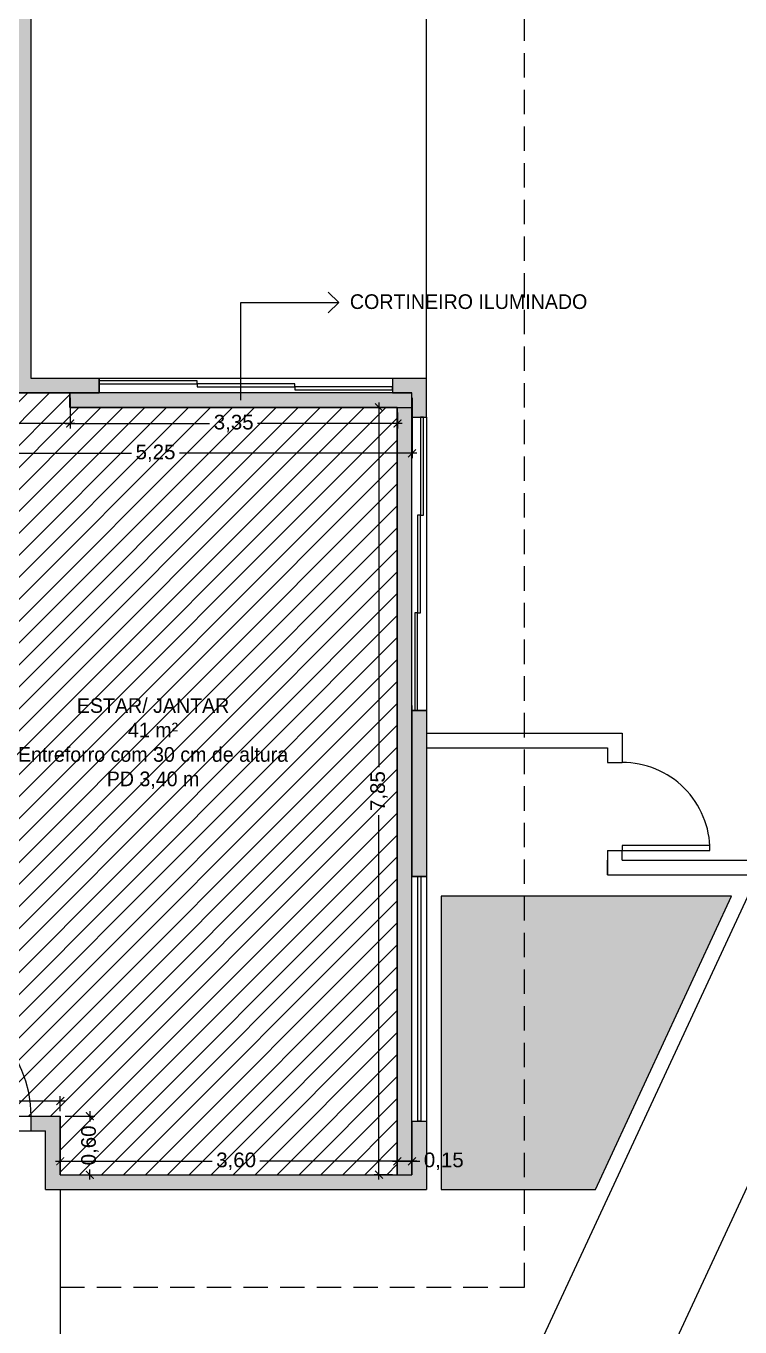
# Model space of a CAD drawing. Header units: metres. Extents: x 2690 to 3939, y 743 to 1123.
# Drawn here: x 3836.24 to 3843.55, y 778.13 to 791.44 of the extents above; entities that cross this region are included whole.
import ezdxf

# ---------------------------------------------------------------- set-up
doc = ezdxf.new("R2010")
doc.units = ezdxf.units.M
doc.header["$PDMODE"] = 35
doc.linetypes.add('CYPELINEA', pattern=[0])
doc.linetypes.add('HIDDEN', pattern=[0.375, 0.25, -0.125])
for name, color, linetype in [('000 - Cota', 8, 'Continuous'), ('001', 1, 'Continuous'), ('01', 1, 'Continuous'), ('02', 2, 'Continuous'), ('03', 3, 'Continuous'), ('04', 4, 'Continuous'), ('1MOBILIÁRIOS', 1, 'Continuous'), ('_a const_hum', 253, 'Continuous'), ('A CONSTRUIR', 10, 'Continuous'), ('ABERTURA', 2, 'Continuous'), ('ARQ-MOB', 1, 'Continuous'), ('caixilho', 2, 'Continuous'), ('TEXTOS', 3, 'CYPELINEA')]:
    doc.layers.add(name, color=color, linetype=linetype)
doc.layers.add('ALVENARIA', color=4, linetype='Continuous', lineweight=18)
doc.layers.add('ARQHATCH', color=8, linetype='Continuous', lineweight=0)
doc.styles.add('ARIAL', font='arial.ttf')
doc.styles.add('ESCALA 1-100', font='GOTHIC.TTF', dxfattribs={"height": 0.15})
doc.dimstyles.new('SALVADOR 1-100 LC', dxfattribs={"dimtxt": 0.15, "dimasz": 0.08, "dimexe": 0.05, "dimexo": 0.05, "dimgap": 0.05, "dimtad": 0, "dimzin": 0, "dimtxsty": 'ARIAL', "dimblk": 'ARCHTICK', "dimcen": 0, "dimdle": 0.05, "dimclrd": 252, "dimclre": 252, "dimclrt": 2, "dimadec": 0, "dimazin": 0, "dimtfac": 1, "dimtofl": 0, "dimtmove": 0, "dimatfit": 3, "dimldrblk": 'OPEN30', "dimfxl": 0, "dimtolj": 1, "dimtzin": 0, "dimlwd": 25, "dimlwe": 25, "dimarcsym": 0})

# ---------------------------------------------------------------- blocks, each defined once
blk = doc.blocks.new('*U6')
at = {"layer": '02'}
for p, q in [((0, 0), (0, 1)), ((0, 1), (0.05, 1)), ((0.05, 1), (0.05, 0)), ((0.05, 0), (0, 0))]:
    blk.add_line(p, q, dxfattribs=at)
at = {"layer": '02', "ltscale": 0.05}
blk.add_arc((0, 0), 1, 0, 90, dxfattribs=at)
blk = doc.blocks.new('*U3')
at = {"layer": '02'}
for p, q in [((-0.05, 0.9), (-0.05, 0)), ((0, 0.9), (-0.05, 0.9)), ((0, 0), (0, 0.9)), ((-0.05, 0), (0, 0))]:
    blk.add_line(p, q, dxfattribs=at)
at = {"layer": '02', "ltscale": 0.05}
blk.add_arc((0, 0), 0.9, 90, 180, dxfattribs=at)
blk = doc.blocks.new('_ArchTick')
at = {"color": 0, "linetype": 'ByBlock', "const_width": 0.15}
blk.add_lwpolyline([(-0.5, -0.5), (0.5, 0.5)], dxfattribs=at)
blk = doc.blocks.new('*D590')
at = {"layer": '001', "color": 252, "linetype": 'Continuous', "lineweight": 25, "transparency": 16777216}
for p, q in [((3839.853, 787.586), (3839.853, 783.855)), ((3839.991, 787.536), (3839.803, 787.536)), ((3839.853, 779.636), (3839.853, 783.366)), ((3839.991, 779.686), (3839.803, 779.686))]:
    blk.add_line(p, q, dxfattribs=at)
at = {"layer": 'DEFPOINTS', "color": 0, "transparency": 16777216}
for p in [(3840.041, 787.536), (3839.853, 779.686), (3840.041, 779.686)]:
    blk.add_point(p, dxfattribs=at)
at = {"layer": '001', "color": 252, "lineweight": 25, "transparency": 16777216, "xscale": 0.08, "yscale": 0.08, "zscale": 0.08}
for p, rotation in [((3839.853, 787.536), 90), ((3839.853, 779.686), 270)]:
    blk.add_blockref('_ArchTick', p, dxfattribs=dict(at, rotation=rotation))
at = {"layer": '001', "color": 2, "transparency": 16777216, "insert": (3839.853, 783.611), "char_height": 0.15, "attachment_point": 5, "rotation": 90, "style": 'ARIAL'}
blk.add_mtext('\\A1;7,85', dxfattribs=at)
blk = doc.blocks.new('_Open30')
at = {"color": 0, "linetype": 'ByBlock', "lineweight": -2}
for p, q in [((-1, 0.27), (0, 0)), ((0, 0), (-1, -0.27)), ((0, 0), (-1, 0))]:
    blk.add_line(p, q, dxfattribs=at)
blk = doc.blocks.new('*D591')
at = {"layer": '001', "color": 252, "linetype": 'Continuous', "lineweight": 25, "transparency": 16777216}
for p, q in [((3836.691, 787.486), (3836.691, 787.322)), ((3840.041, 787.486), (3840.041, 787.322)), ((3836.641, 787.372), (3838.12, 787.372)), ((3840.091, 787.372), (3838.611, 787.372))]:
    blk.add_line(p, q, dxfattribs=at)
at = {"layer": 'DEFPOINTS', "color": 0, "transparency": 16777216}
for p in [(3836.691, 787.536), (3840.041, 787.536), (3840.041, 787.372)]:
    blk.add_point(p, dxfattribs=at)
at = {"layer": '001', "color": 252, "lineweight": 25, "transparency": 16777216, "xscale": 0.08, "yscale": 0.08, "zscale": 0.08, "rotation": 180}
blk.add_blockref('_ArchTick', (3836.691, 787.372), dxfattribs=at)
at = {"layer": '001', "color": 252, "lineweight": 25, "transparency": 16777216, "xscale": 0.08, "yscale": 0.08, "zscale": 0.08}
blk.add_blockref('_ArchTick', (3840.041, 787.372), dxfattribs=at)
at = {"layer": '001', "color": 2, "transparency": 16777216, "insert": (3838.366, 787.372), "char_height": 0.15, "attachment_point": 5, "style": 'ARIAL'}
blk.add_mtext('\\A1;3,35', dxfattribs=at)
blk = doc.blocks.new('*D592')
at = {"layer": '001', "color": 252, "linetype": 'Continuous', "lineweight": 25, "transparency": 16777216}
for p, q in [((3834.941, 787.636), (3834.941, 787.322)), ((3836.691, 787.636), (3836.691, 787.322)), ((3834.891, 787.372), (3835.577, 787.372)), ((3836.741, 787.372), (3836.054, 787.372))]:
    blk.add_line(p, q, dxfattribs=at)
at = {"layer": 'DEFPOINTS', "color": 0, "transparency": 16777216}
for p in [(3834.941, 787.686), (3836.691, 787.686), (3836.691, 787.372)]:
    blk.add_point(p, dxfattribs=at)
at = {"layer": '001', "color": 252, "lineweight": 25, "transparency": 16777216, "xscale": 0.08, "yscale": 0.08, "zscale": 0.08, "rotation": 180}
blk.add_blockref('_ArchTick', (3834.941, 787.372), dxfattribs=at)
at = {"layer": '001', "color": 252, "lineweight": 25, "transparency": 16777216, "xscale": 0.08, "yscale": 0.08, "zscale": 0.08}
blk.add_blockref('_ArchTick', (3836.691, 787.372), dxfattribs=at)
at = {"layer": '001', "color": 2, "transparency": 16777216, "insert": (3835.816, 787.372), "char_height": 0.15, "attachment_point": 5, "style": 'ARIAL'}
blk.add_mtext('\\A1;1,75', dxfattribs=at)
blk = doc.blocks.new('*D593')
at = {"layer": '001', "color": 252, "linetype": 'Continuous', "lineweight": 25, "transparency": 16777216}
for p, q in [((3834.941, 787.636), (3834.941, 787.017)), ((3840.191, 787.636), (3840.191, 787.017)), ((3834.891, 787.067), (3837.32, 787.067)), ((3840.241, 787.067), (3837.811, 787.067))]:
    blk.add_line(p, q, dxfattribs=at)
at = {"layer": 'DEFPOINTS', "color": 0, "transparency": 16777216}
for p in [(3834.941, 787.686), (3840.191, 787.686), (3840.191, 787.067)]:
    blk.add_point(p, dxfattribs=at)
at = {"layer": '001', "color": 252, "lineweight": 25, "transparency": 16777216, "xscale": 0.08, "yscale": 0.08, "zscale": 0.08, "rotation": 180}
blk.add_blockref('_ArchTick', (3834.941, 787.067), dxfattribs=at)
at = {"layer": '001', "color": 252, "lineweight": 25, "transparency": 16777216, "xscale": 0.08, "yscale": 0.08, "zscale": 0.08}
blk.add_blockref('_ArchTick', (3840.191, 787.067), dxfattribs=at)
at = {"layer": '001', "color": 2, "transparency": 16777216, "insert": (3837.566, 787.067), "char_height": 0.15, "attachment_point": 5, "style": 'ARIAL'}
blk.add_mtext('\\A1;5,25', dxfattribs=at)
blk = doc.blocks.new('*D595')
at = {"layer": '001', "color": 252, "linetype": 'Continuous', "lineweight": 25, "transparency": 16777216}
for p, q in [((3834.891, 780.44), (3835.527, 780.44)), ((3834.941, 780.336), (3834.941, 780.49)), ((3836.641, 780.44), (3836.004, 780.44)), ((3836.591, 780.336), (3836.591, 780.49))]:
    blk.add_line(p, q, dxfattribs=at)
at = {"layer": 'DEFPOINTS', "color": 0, "transparency": 16777216}
for p in [(3836.591, 780.44), (3834.941, 780.286), (3836.591, 780.286)]:
    blk.add_point(p, dxfattribs=at)
at = {"layer": '001', "color": 252, "lineweight": 25, "transparency": 16777216, "xscale": 0.08, "yscale": 0.08, "zscale": 0.08, "rotation": 180}
blk.add_blockref('_ArchTick', (3834.941, 780.44), dxfattribs=at)
at = {"layer": '001', "color": 252, "lineweight": 25, "transparency": 16777216, "xscale": 0.08, "yscale": 0.08, "zscale": 0.08}
blk.add_blockref('_ArchTick', (3836.591, 780.44), dxfattribs=at)
at = {"layer": '001', "color": 2, "transparency": 16777216, "insert": (3835.766, 780.44), "char_height": 0.15, "attachment_point": 5, "style": 'ARIAL'}
blk.add_mtext('\\A1;1,65', dxfattribs=at)
blk = doc.blocks.new('*D596')
at = {"layer": '001', "color": 252, "linetype": 'Continuous', "lineweight": 25, "transparency": 16777216}
for p, q in [((3836.641, 780.286), (3836.944, 780.286)), ((3836.894, 780.336), (3836.894, 780.23)), ((3836.894, 779.636), (3836.894, 779.741)), ((3836.641, 779.686), (3836.944, 779.686))]:
    blk.add_line(p, q, dxfattribs=at)
at = {"layer": 'DEFPOINTS', "color": 0, "transparency": 16777216}
for p in [(3836.591, 780.286), (3836.591, 779.686), (3836.894, 779.686)]:
    blk.add_point(p, dxfattribs=at)
at = {"layer": '001', "color": 252, "lineweight": 25, "transparency": 16777216, "xscale": 0.08, "yscale": 0.08, "zscale": 0.08}
for p, rotation in [((3836.894, 780.286), 90), ((3836.894, 779.686), 270)]:
    blk.add_blockref('_ArchTick', p, dxfattribs=dict(at, rotation=rotation))
at = {"layer": '001', "color": 2, "transparency": 16777216, "insert": (3836.894, 779.986), "char_height": 0.15, "attachment_point": 5, "rotation": 90, "style": 'ARIAL'}
blk.add_mtext('\\A1;0,60', dxfattribs=at)
blk = doc.blocks.new('*D597')
at = {"layer": '001', "color": 252, "linetype": 'Continuous', "lineweight": 25, "transparency": 16777216}
for p, q in [((3836.591, 779.736), (3836.591, 779.874)), ((3840.191, 779.736), (3840.191, 779.874)), ((3836.541, 779.824), (3838.146, 779.824)), ((3840.241, 779.824), (3838.635, 779.824))]:
    blk.add_line(p, q, dxfattribs=at)
at = {"layer": 'DEFPOINTS', "color": 0, "transparency": 16777216}
for p in [(3840.191, 779.824), (3836.591, 779.686), (3840.191, 779.686)]:
    blk.add_point(p, dxfattribs=at)
at = {"layer": '001', "color": 252, "lineweight": 25, "transparency": 16777216, "xscale": 0.08, "yscale": 0.08, "zscale": 0.08, "rotation": 180}
blk.add_blockref('_ArchTick', (3836.591, 779.824), dxfattribs=at)
at = {"layer": '001', "color": 252, "lineweight": 25, "transparency": 16777216, "xscale": 0.08, "yscale": 0.08, "zscale": 0.08}
blk.add_blockref('_ArchTick', (3840.191, 779.824), dxfattribs=at)
at = {"layer": '001', "color": 2, "transparency": 16777216, "insert": (3838.391, 779.824), "char_height": 0.15, "attachment_point": 5, "style": 'ARIAL'}
blk.add_mtext('\\A1;3,60', dxfattribs=at)
blk = doc.blocks.new('*D598')
at = {"layer": '001', "color": 252, "linetype": 'Continuous', "lineweight": 25, "transparency": 16777216}
for p, q in [((3840.041, 779.736), (3840.041, 779.874)), ((3840.191, 779.736), (3840.191, 779.874)), ((3839.991, 779.824), (3840.191, 779.824)), ((3840.191, 779.824), (3840.271, 779.824))]:
    blk.add_line(p, q, dxfattribs=at)
at = {"layer": 'DEFPOINTS', "color": 0, "transparency": 16777216}
for p in [(3840.191, 779.824), (3840.041, 779.686), (3840.191, 779.686)]:
    blk.add_point(p, dxfattribs=at)
at = {"layer": '001', "color": 252, "lineweight": 25, "transparency": 16777216, "xscale": 0.08, "yscale": 0.08, "zscale": 0.08, "rotation": 180}
blk.add_blockref('_ArchTick', (3840.041, 779.824), dxfattribs=at)
at = {"layer": '001', "color": 252, "lineweight": 25, "transparency": 16777216, "xscale": 0.08, "yscale": 0.08, "zscale": 0.08}
blk.add_blockref('_ArchTick', (3840.191, 779.824), dxfattribs=at)
at = {"layer": '001', "color": 2, "transparency": 16777216, "insert": (3840.516, 779.824), "char_height": 0.15, "attachment_point": 5, "style": 'ARIAL'}
blk.add_mtext('\\A1;0,15', dxfattribs=at)

msp = doc.modelspace()

# ---------------------------------------------------------------- hatches: boundary and pattern name
at = {"layer": '001', "true_color": 0xc7c8ca}
h = msp.add_hatch(dxfattribs=at)
h.set_pattern_fill('ANSI31', color=9, scale=0.05)
h.paths.add_polyline_path([(3839.4406, 799.8857), (3834.9406, 799.8857), (3834.9406, 796.3857), (3835.0906, 796.3857), (3835.0906, 797.2857), (3835.1406, 797.2857), (3835.1406, 797.2843, -0.3980255), (3835.9906, 796.3857), (3839.4406, 796.3857)])
h.paths.add_polyline_path([(3835.1406, 797.2843), (3835.1406, 796.3857), (3835.9906, 796.3857, 0.3980255)], flags=17)
h.paths.add_polyline_path([(3834.7906, 799.8857), (3831.2906, 799.8857), (3831.2906, 796.3857), (3834.7906, 796.3857)])
h.paths.add_polyline_path([(3831.3294, 797.1382), (3831.2994, 797.1382), (3831.2994, 798.0352), (3831.3294, 798.0352)], flags=16)
h.paths.add_polyline_path([(3834.7906, 796.2357), (3830.6906, 796.2357), (3830.6906, 793.2357), (3834.7906, 793.2357), (3834.7906, 793.3357), (3833.9906, 793.3357), (3833.9906, 793.3857), (3833.9921, 793.3857, -0.3960122), (3834.7906, 794.1357)])
h.paths.add_polyline_path([(3839.5906, 796.2357), (3836.2906, 796.2357), (3836.2906, 794.9357, -0.3960122), (3837.089, 794.1857), (3837.0906, 794.1857), (3837.0906, 794.1357), (3836.2906, 794.1357), (3836.2906, 794.0357), (3839.5906, 794.0357)])
h.paths.add_polyline_path([(3836.2906, 794.9357), (3836.2906, 794.1857), (3837.089, 794.1857, 0.3960122)], flags=17)
h.paths.add_polyline_path([(3834.7906, 794.1357, 0.3960122), (3833.9921, 793.3857), (3834.7906, 793.3857)], flags=17)
h.paths.add_polyline_path([(3834.7906, 788.8857, -0.3960122), (3833.9921, 789.6357), (3833.9906, 789.6357), (3833.9906, 789.6857), (3834.7906, 789.6857), (3834.7906, 789.7857), (3830.6906, 789.7857), (3830.6906, 786.7857), (3834.7906, 786.7857)])
h.paths.add_polyline_path([(3834.7906, 789.6357), (3833.9921, 789.6357, 0.3960122), (3834.7906, 788.8857)], flags=17)
h.paths.add_polyline_path([(3834.9406, 786.6357), (3830.6906, 786.6357), (3830.6906, 782.4357), (3834.9406, 782.4357)])
h.paths.add_polyline_path([(3832.9218, 782.534), (3833.8929, 782.534), (3833.8929, 782.465), (3832.9218, 782.465)], flags=16)
h.paths.add_polyline_path([(3833.4406, 782.2857), (3830.6906, 782.2857), (3830.6906, 780.2857), (3833.4406, 780.2857)])
h.paths.add_polyline_path([(3834.7906, 782.2857), (3833.5906, 782.2857), (3833.5906, 782.1857), (3834.2906, 782.1857), (3834.2906, 782.1357), (3834.2888, 782.1357, -0.3934265), (3833.5906, 781.4857), (3833.5906, 780.2857), (3833.6562, 780.2857), (3833.6562, 780.3363), (3833.6529, 780.3363, -0.4142136), (3833.6262, 780.363), (3833.6262, 780.4696, -0.4142136), (3833.6529, 780.4963), (3833.7595, 780.4963, -0.4142136), (3833.7862, 780.4696), (3833.7862, 780.363, -0.4142136), (3833.7595, 780.3363), (3833.7562, 780.3363), (3833.7562, 780.2857), (3834.7906, 780.2857)])
h.paths.add_polyline_path([(3834.2888, 782.1357), (3833.5906, 782.1357), (3833.5906, 781.4857, 0.3934265)], flags=17)
h.paths.add_polyline_path([(3836.1406, 794.1347), (3836.1405, 794.1347), (3836.1405, 794.9347), (3836.1406, 796.2357), (3835.9906, 796.2357), (3835.9906, 796.3857), (3835.1406, 796.3857), (3835.0906, 796.3857), (3835.0906, 796.2357), (3834.9406, 796.2357), (3834.9406, 794.1357), (3834.9406, 793.3357), (3834.9406, 793.0857), (3834.8906, 793.0857), (3834.8906, 789.9357), (3834.9406, 789.9357), (3834.9406, 789.6857), (3834.9406, 788.8857), (3834.9406, 787.8357), (3835.0406, 787.8357), (3835.0406, 788.7357), (3835.0906, 788.7357), (3835.0906, 788.7343, -0.3980255), (3835.9406, 787.8357), (3836.1406, 787.8357)])
h.paths.add_polyline_path([(3834.8906, 793.0857), (3834.2406, 793.0857), (3834.2406, 789.9357), (3834.8906, 789.9357)])
h.paths.add_polyline_path([(3835.0906, 788.7343), (3835.0906, 787.8357), (3835.9406, 787.8357, 0.3980255)], flags=17)
at = {"layer": '001', "true_color": 0x636466}
h = msp.add_hatch(dxfattribs=at)
h.set_pattern_fill('ANSI31', color=251, scale=0.05)
h.paths.add_polyline_path([(3840.0406, 787.5357), (3836.6906, 787.5357), (3836.6906, 787.6857), (3834.9406, 787.6857), (3834.9406, 780.2857), (3835.0935, 780.2857), (3835.0935, 781.4857), (3835.1535, 781.4857), (3835.1535, 781.4842, -0.3996375), (3836.2935, 780.2857), (3836.5906, 780.2857), (3836.5906, 779.6857), (3840.0406, 779.6857)])
h.paths.add_polyline_path([(3835.1535, 781.4842), (3835.1535, 780.2857), (3836.2935, 780.2857, 0.3996375)], flags=17)
at = {"layer": '001', "true_color": 0xf8d731}
h = msp.add_hatch(color=40, dxfattribs=at)
h.dxf.hatch_style = 1
h.paths.add_polyline_path([(3840.1906, 787.6857), (3836.6906, 787.6857), (3836.6906, 787.5357), (3840.1906, 787.5357)])
h.paths.add_polyline_path([(3840.1906, 787.5357), (3840.0406, 787.5357), (3840.0406, 779.6857), (3840.1906, 779.6857)])
at = {"layer": 'A CONSTRUIR'}
h = msp.add_hatch(color=256, dxfattribs=at)
h.dxf.hatch_style = 1
h.paths.add_polyline_path([(3839.7406, 794.1857), (3839.5906, 794.1857), (3839.5906, 794.0357), (3836.2906, 794.0357), (3836.2906, 794.1357), (3836.1406, 794.1357), (3836.1406, 787.8357), (3835.9406, 787.8357), (3835.9406, 787.6857), (3836.9906, 787.6857), (3836.9906, 787.8357), (3836.2906, 787.8357), (3836.2906, 792.3357), (3839.7406, 792.3357), (3839.7406, 792.5857), (3839.5906, 792.5857), (3839.5906, 792.4857), (3836.2906, 792.4857), (3836.2906, 793.8857), (3839.5906, 793.8857), (3839.5906, 793.8357), (3839.7406, 793.8357), (3839.7406, 793.9857)])
h = msp.add_hatch(color=256, dxfattribs=at)
h.dxf.hatch_style = 1
h.paths.add_polyline_path([(3840.3406, 787.8357), (3839.9906, 787.8357), (3839.9906, 787.6857), (3840.1906, 787.6857), (3840.1906, 787.4357), (3840.3406, 787.4357)])
h = msp.add_hatch(color=256, dxfattribs=at)
h.dxf.hatch_style = 1
h.paths.add_polyline_path([(3840.3406, 784.4357), (3840.1906, 784.4357), (3840.1906, 782.7357), (3840.3406, 782.7357)])
h = msp.add_hatch(color=256, dxfattribs=at)
h.dxf.hatch_style = 1
h.paths.add_polyline_path([(3836.5906, 780.2857), (3836.2906, 780.2857), (3836.2906, 780.1357), (3836.4406, 780.1357), (3836.4406, 779.5357), (3840.3406, 779.5357), (3840.3406, 780.2357), (3840.1906, 780.2357), (3840.1906, 779.6857), (3836.5906, 779.6857)])
at = {"layer": 'ARQHATCH', "true_color": 0x139b48}
h = msp.add_hatch(dxfattribs=at)
h.set_pattern_fill('AR-CONC', color=114, scale=0.001)
h.set_pattern_definition([(50, (35, 0), (0.182184669, -0.0159390855), [0.01905, -0.20955]), (355, (35, 0), (-0.035243421, 0.191056845), [0.01524, -0.167640584]), (100.4514447, (35.01518, -0.00133), (0.146941247, 0.175117752), [0.016190009, -0.178090245]), (46.1842, (35, 0.0508), (0.271079041, -0.042042328), [0.028575, -0.314325]), (96.6355576, (35.0226, 0.0473), (0.237404134, 0.247426125), [0.024285023, -0.267135608]), (351.184151, (35, 0.0508), (0.237404134, 0.247426125), [0.022859967, -0.251459732]), (21, (35.0254, 0.0381), (0.151614391, -0.102265198), [0.01905, -0.20955]), (326, (35.0254, 0.0381), (0.061802028, 0.184187966), [0.01524, -0.16764]), (71.451445, (35.03803, 0.02958), (0.213416419, 0.081922769), [0.016190009, -0.178089938]), (37.5, (35, 0), (0.0030886033, 0.0845550389), [0, -0.165608, 0, -0.17018, 0, -0.168275]), (7.5, (35, 0), (0.0668196625, 0.1001805748), [0, -0.097028, 0, -0.161798, 0, -0.064135]), (327.5, (34.94336, 0), (0.1355905952, -0.005728744), [0, -0.0635, 0, -0.19812, 0, -0.26289]), (317.5, (34.91796, 0), (0.1481291814, 0.025426491), [0, -0.08255, 0, -0.131572, 0, -0.18669])])
h.paths.add_polyline_path([(3843.4618, 782.5357), (3841.3406, 782.5357), (3841.3406, 779.5357), (3842.0675, 779.5357)])
h.paths.add_polyline_path([(3841.3406, 782.5357), (3840.4906, 782.5357), (3840.4906, 779.5357), (3841.3406, 779.5357)])
h.paths.add_polyline_path([(3851.5265, 799.8857), (3847.2406, 799.8857), (3847.2406, 798.8857), (3847.2406, 793.4357), (3848.5284, 793.4357)])
h.paths.add_polyline_path([(3847.2406, 799.8857), (3840.9406, 799.8857), (3840.9406, 798.8857), (3847.2406, 798.8857)])

# ---------------------------------------------------------------- linework, layer by layer
at = {"layer": '000 - Cota'}
msp.add_lwpolyline([(3831.9677, 768.783, 0.2167486), (3841.3566, 774.6842), (3852.9627, 799.6564)], format="xyb", dxfattribs=at)
at = {"layer": '001'}
for p, q in [((3839.3345, 788.7168), (3839.4406, 788.6107)), ((3838.4406, 787.6107), (3838.4406, 788.6107)), ((3838.4406, 788.6107), (3839.4406, 788.6107)), ((3839.3345, 788.5046), (3839.4406, 788.6107))]:
    msp.add_line(p, q, dxfattribs=at)
for points in [[(3834.9406, 780.2857), (3836.5906, 780.2857), (3836.5906, 779.6857), (3840.0406, 779.6857), (3840.0406, 787.5357), (3836.6906, 787.5357), (3836.6906, 787.6857), (3834.9406, 787.6857), (3834.9406, 780.2857)], [(3840.1906, 787.5357), (3840.1906, 787.6857), (3836.6906, 787.6857), (3836.6906, 787.5357), (3840.0406, 787.5357)], [(3840.0406, 787.5357), (3840.0406, 779.6857), (3840.1906, 779.6857), (3840.1906, 787.5357)], [(3840.0406, 787.5357), (3840.0406, 779.6857), (3840.1906, 779.6857), (3840.1906, 787.5357)]]:
    msp.add_lwpolyline(points, dxfattribs=at)
msp.add_lwpolyline([(3836.6906, 787.5357), (3840.1906, 787.5357), (3840.1906, 787.6857), (3836.6906, 787.6857)], close=True, dxfattribs=at)
at = {"layer": '01'}
for p, q in [((3840.1906, 780.2357), (3840.1906, 782.7357)), ((3840.3406, 782.7357), (3840.3406, 780.2357))]:
    msp.add_line(p, q, dxfattribs=at)
for points in [[(3836.9906, 787.8357), (3839.9906, 787.8357), (3839.9906, 787.6857), (3836.9906, 787.6857)], [(3840.1906, 784.4357), (3840.1906, 787.4357), (3840.3406, 787.4357), (3840.3406, 784.4357)], [(3840.1906, 784.4357), (3840.1906, 787.4357), (3840.3406, 787.4357), (3840.3406, 784.4357)]]:
    msp.add_lwpolyline(points, close=True, dxfattribs=at)
msp.add_lwpolyline([(3843.4618, 782.5357), (3840.4906, 782.5357), (3840.4906, 779.5357), (3842.0675, 779.5357), (3843.4618, 782.5357)], dxfattribs=at)
at = {"layer": '02'}
msp.add_lwpolyline([(3851.7606, 800.0357), (3829.0406, 800.0357), (3829.0406, 770.0357), (3831.9006, 770.0357, 0.2126278), (3840.2629, 775.297)], format="xyb", close=True, dxfattribs=at)
at = {"layer": '03'}
for p, q in [((3840.3406, 787.8357), (3840.3406, 792.3357)), ((3840.3406, 784.2048), (3842.3406, 784.2048)), ((3842.3406, 784.2048), (3842.3406, 783.9048)), ((3840.3406, 784.0548), (3842.1906, 784.0548)), ((3842.1906, 784.0548), (3842.1906, 783.9048)), ((3842.1906, 783.9048), (3842.3406, 783.9048)), ((3842.1906, 783.0048), (3842.3406, 783.0048)), ((3842.1906, 783.0048), (3842.1906, 782.7548)), ((3842.1906, 782.9048), (3842.1906, 782.9048)), ((3842.1906, 782.7548), (3842.1906, 782.9048)), ((3842.3406, 782.9048), (3842.3406, 783.0048)), ((3842.3406, 782.9048), (3843.6334, 782.9048)), ((3842.1906, 782.7548), (3843.7291, 782.7548))]:
    msp.add_line(p, q, dxfattribs=at)
at = {"layer": '04'}
for p, q in [((3836.2906, 787.8357), (3836.9906, 787.8357)), ((3839.9906, 787.8357), (3840.3406, 787.8357)), ((3835.9406, 787.6857), (3836.9906, 787.6857)), ((3839.9906, 787.6857), (3840.1906, 787.6857)), ((3840.1906, 784.4857), (3840.1906, 782.7357)), ((3840.1906, 784.4357), (3840.3406, 784.4357)), ((3840.3406, 784.4857), (3840.3406, 782.7357)), ((3840.3406, 782.7357), (3840.3406, 782.7357)), ((3836.2906, 780.2857), (3836.5906, 780.2857)), ((3836.5906, 779.6857), (3836.5906, 780.2857)), ((3836.2906, 780.1357), (3836.4406, 780.1357)), ((3836.4406, 779.5357), (3836.4406, 780.1357)), ((3836.4406, 780.1357), (3836.4406, 780.1357)), ((3840.1906, 780.2357), (3840.1906, 779.6857)), ((3840.3406, 780.2357), (3840.3406, 779.5357)), ((3836.5906, 779.6857), (3840.1906, 779.6857)), ((3836.4406, 779.5357), (3840.3406, 779.5357))]:
    msp.add_line(p, q, dxfattribs=at)
at = {"layer": '1MOBILIÁRIOS'}
for points in [[(3840.3406, 782.7357), (3840.1906, 782.7357)], [(3840.1906, 780.2357), (3840.3406, 780.2357)]]:
    msp.add_lwpolyline(points, dxfattribs=at)
at = {"layer": '_a const_hum', "color": 3, "linetype": 'HIDDEN'}
for p, q in [((3841.3406, 778.5357), (3841.3406, 792.4857)), ((3836.5906, 778.5357), (3841.3406, 778.5357))]:
    msp.add_line(p, q, dxfattribs=at)
at = {"layer": '_a const_hum', "color": 4}
for p, q in [((3836.2906, 792.3357), (3836.2906, 787.8357)), ((3840.3406, 787.4357), (3840.3406, 787.8357)), ((3840.1906, 787.4357), (3840.1906, 787.6857)), ((3840.1906, 787.4357), (3840.3406, 787.4357))]:
    msp.add_line(p, q, dxfattribs=at)
at = {"layer": 'ABERTURA', "color": 3}
msp.add_line((3836.5906, 779.5357), (3836.5906, 775.0357), dxfattribs=at)
at = {"layer": 'ALVENARIA', "color": 4}
for p, q in [((3836.9906, 787.8357), (3836.9906, 787.6857)), ((3839.9906, 787.8357), (3839.9906, 787.6857)), ((3840.1906, 787.4357), (3840.3406, 787.4357)), ((3840.1906, 787.4357), (3840.3406, 787.4357)), ((3840.1906, 787.4357), (3840.3406, 787.4357)), ((3840.1906, 784.4357), (3840.3406, 784.4357)), ((3840.1906, 784.4357), (3840.3406, 784.4357)), ((3840.1906, 782.7357), (3840.3406, 782.7357)), ((3840.1906, 782.7357), (3840.3406, 782.7357)), ((3840.1906, 780.2357), (3840.3406, 780.2357)), ((3840.1906, 780.2357), (3840.3406, 780.2357))]:
    msp.add_line(p, q, dxfattribs=at)
at = {"layer": 'ALVENARIA'}
msp.add_line((3836.2906, 780.2857), (3836.2906, 780.1357), dxfattribs=at)
at = {"layer": 'ARQ-MOB'}
for p, q in [((3835.0906, 780.2857), (3836.2906, 780.2857)), ((3835.0906, 780.1357), (3836.2906, 780.1357))]:
    msp.add_line(p, q, dxfattribs=at)
at = {"layer": 'caixilho'}
for points in [[(3836.9906, 787.8075), (3836.9906, 787.7775), (3837.9906, 787.7775), (3837.9906, 787.8075)], [(3837.9906, 787.7775), (3837.9906, 787.7475), (3838.9906, 787.7475), (3838.9906, 787.7775)], [(3838.9906, 787.7475), (3838.9906, 787.7175), (3839.9906, 787.7175), (3839.9906, 787.7475)], [(3840.2788, 786.4357), (3840.3088, 786.4357), (3840.3088, 787.4357), (3840.2788, 787.4357)], [(3840.2488, 785.4357), (3840.2788, 785.4357), (3840.2788, 786.4357), (3840.2488, 786.4357)], [(3840.2188, 784.4357), (3840.2488, 784.4357), (3840.2488, 785.4357), (3840.2188, 785.4357)], [(3840.2806, 780.2357), (3840.2506, 780.2357), (3840.2506, 782.7357), (3840.2806, 782.7357)]]:
    msp.add_lwpolyline(points, close=True, dxfattribs=at)
for points in [[(3840.2506, 782.7357), (3840.2806, 782.7357)], [(3840.2506, 782.7357), (3840.2806, 782.7357)], [(3840.2806, 780.2357), (3840.2506, 780.2357)], [(3840.2806, 780.2357), (3840.2506, 780.2357)]]:
    msp.add_lwpolyline(points, dxfattribs=at)

# ---------------------------------------------------------------- block references
at = {"layer": '02', "ltscale": 0.05, "rotation": 270.0000000000229}
msp.add_blockref('*U3', (3842.3406, 783.0048), dxfattribs=at)
at = {"layer": '02', "ltscale": 0.05, "xscale": 1.2, "yscale": 1.2, "zscale": 1.2}
msp.add_blockref('*U6', (3835.0935, 780.2857), dxfattribs=at)

# ---------------------------------------------------------------- texts
at = {"layer": '001', "insert": (3839.2381, 788.6936), "char_height": 0.15, "attachment_point": 1, "style": 'ESCALA 1-100'}
msp.add_mtext_dynamic_manual_height_columns('\\pxqc;CORTINEIRO ILUMINADO', width=3.064394, gutter_width=12.5, heights=[0], dxfattribs=at)
at = {"layer": 'TEXTOS', "insert": (3836.0087, 784.5612), "char_height": 0.15, "attachment_point": 1, "style": 'ESCALA 1-100'}
msp.add_mtext_dynamic_manual_height_columns('\\pxqc;ESTAR/ JANTAR^J41 m² ^JEntreforro com 30 cm de altura^JPD 3,40 m', width=3.064394, gutter_width=12.5, heights=[0], dxfattribs=at)

# ---------------------------------------------------------------- dimensions: what is measured, and where the dimension line sits
at = {"layer": '001'}
for base, p1, p2, picture, middle in [((3836.6906, 787.3724), (3834.9406, 787.6857), (3836.6906, 787.6857), '*D592', (3835.8156, 787.3724)), ((3840.1906, 787.0666), (3834.9406, 787.6857), (3840.1906, 787.6857), '*D593', (3837.5656, 787.0666)), ((3840.0406, 787.3724), (3836.6906, 787.5357), (3840.0406, 787.5357), '*D591', (3838.3656, 787.3724)), ((3836.5906, 780.4396), (3834.9406, 780.2857), (3836.5906, 780.2857), '*D595', (3835.7656, 780.4396)), ((3840.1906, 779.824), (3836.5906, 779.6857), (3840.1906, 779.6857), '*D597', (3838.3906, 779.824)), ((3840.1906, 779.824), (3840.0406, 779.6857), (3840.1906, 779.6857), '*D598', (3840.5159, 779.824))]:
    dim = msp.add_linear_dim(base=base, p1=p1, p2=p2, dimstyle='SALVADOR 1-100 LC', dxfattribs=at)
    dim.commit()
    dim.dimension.update_dxf_attribs({"geometry": picture, "text_midpoint": middle})
for base, p1, p2, picture, middle in [((3839.8533, 779.6857), (3840.0406, 787.5357), (3840.0406, 779.6857), '*D590', (3839.8533, 783.6107)), ((3836.8939, 779.6857), (3836.5906, 780.2857), (3836.5906, 779.6857), '*D596', (3836.8939, 779.9857))]:
    dim = msp.add_linear_dim(base=base, p1=p1, p2=p2, angle=90, dimstyle='SALVADOR 1-100 LC', dxfattribs=at)
    dim.commit()
    dim.dimension.update_dxf_attribs({"geometry": picture, "text_midpoint": middle})

doc.saveas('drawing.dxf')
